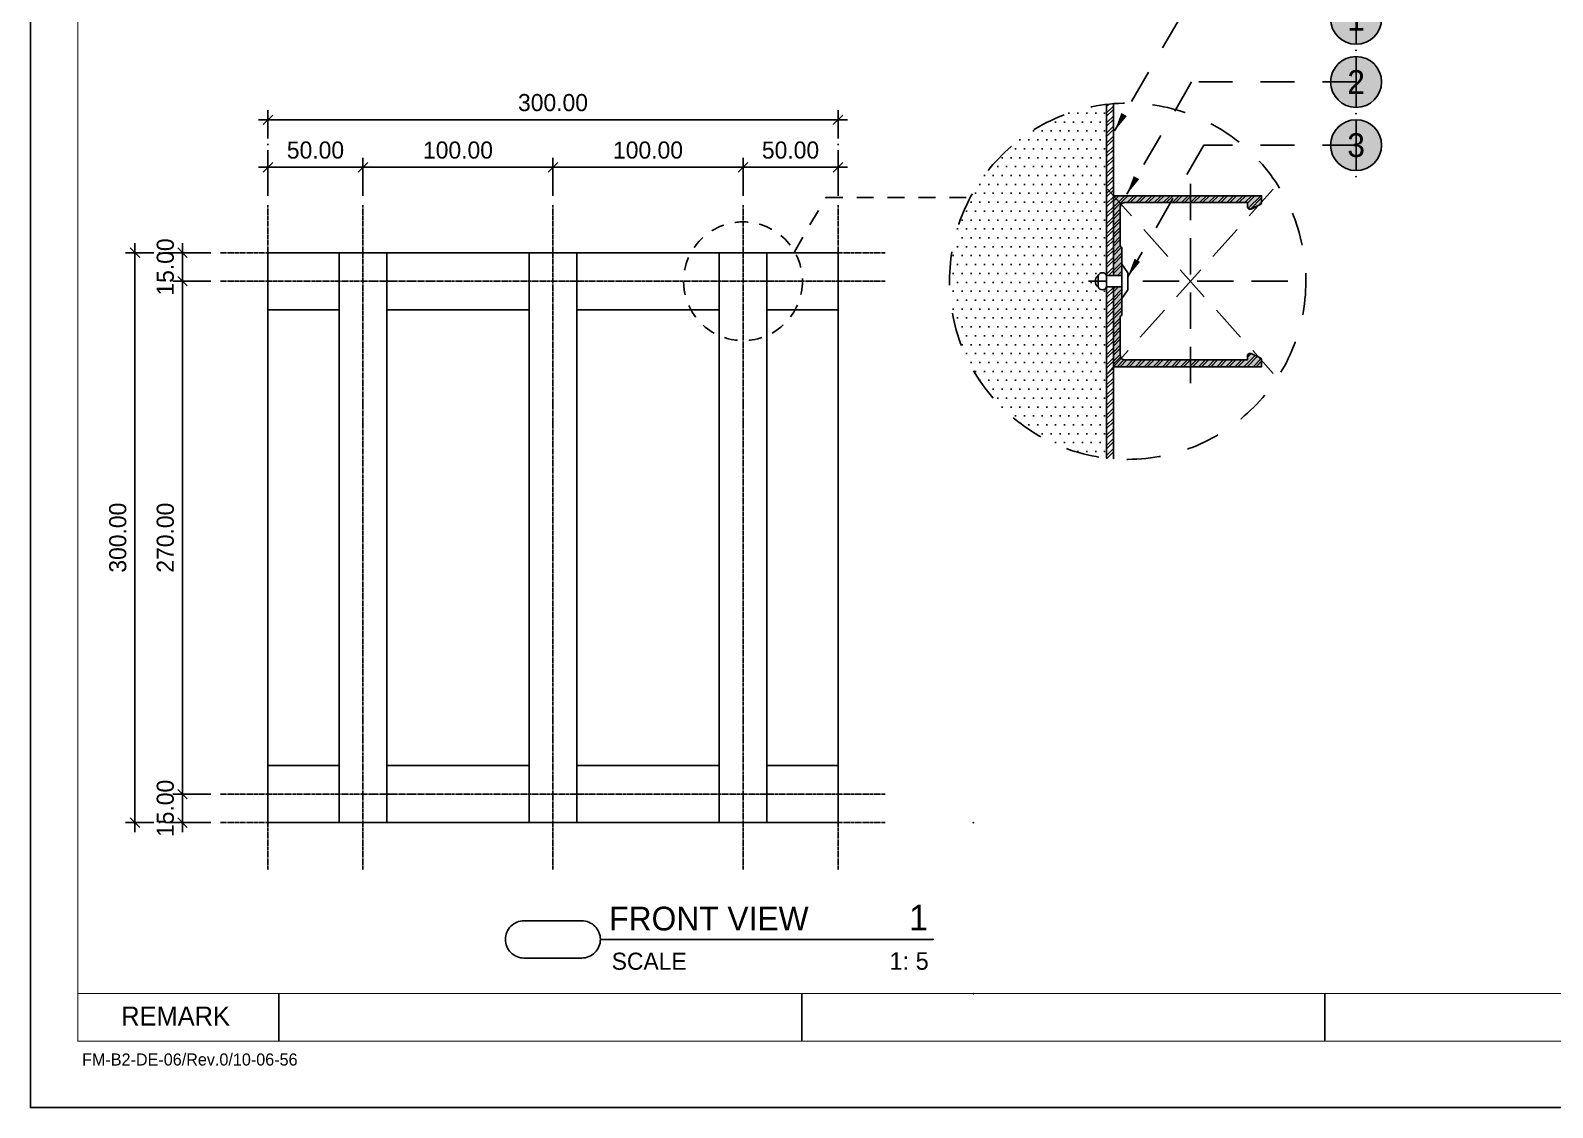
# Model space of a CAD drawing. Header units: millimetres. Extents: x -244126 to 368105, y -173968 to 259060.
# Drawn here: x -9482 to -8681, y 36859 to 37426 of the extents above; entities that cross this region are included whole.
import ezdxf
from ezdxf.enums import TextEntityAlignment as Align

# ---------------------------------------------------------------- set-up
doc = ezdxf.new("R2010")
doc.units = ezdxf.units.MM
doc.header["$MEASUREMENT"] = 0
for name, pattern in [('005_GG_TA_LINE', [13.75, 5, -1.25, 1.25, -1.25, 5]), ('ACAD_ISO04W100', [30, 24, -3, 0, -3]), ('BORDER2', [22.225, 6.35, -3.175, 6.35, -3.175, 0, -3.175]), ('CENTER', [2, 1.25, -0.25, 0.25, -0.25]), ('HIDDEN', [9.525, 6.35, -3.175]), ('TA_GL_000.00010', [0.000275, 0.0001, -2.5e-05, 2.5e-05, -2.5e-05, 0.0001]), ('TA_HL_001.00', [6.5, 3.55, -2.95]), ('TA_HL_002.00', [13, 7.1, -5.9]), ('TA_HL_003.00000', [19.5, 10.65, -8.85]), ('TA_HL_005.00000', [32.5, 17.75, -14.75])]:
    doc.linetypes.add(name, pattern=pattern)
for name, color, linetype in [('000 - D I M', 6, 'Continuous'), ('000 - GRID', 8, 'CENTER'), ('000 - H A T C H', 8, 'Continuous'), ('000 - H I D D E N', 7, 'Continuous'), ('000 - L I N E 0.1', 1, 'Continuous'), ('000 - SYMBOL CON', 1, 'Continuous'), ('000 - T E X T', 4, 'Continuous'), ('000 - TITLEBLOCK', 4, 'Continuous'), ('000 - WIPEOUT', 250, 'Continuous'), ('001 - ASCESSORIES', 1, 'Continuous'), ('002 - STRUCTURAL STEEL', 4, 'Continuous'), ('A04_TUBE SERIES', 7, 'Continuous')]:
    doc.layers.add(name, color=color, linetype=linetype)
doc.styles.add('BROWALLIA', font='BrowalliaUPC.ttf')
doc.styles.add('century gothic111111', font='CordiaUPC.ttf')
doc.styles.add('Cetury Gothic', font='GOTHIC.TTF')
doc.styles.add('CORDIA', font='cordia.shx')
doc.styles.add('MtXpl_BrowalliaUPC', font='BrowalliaUPC.ttf')
doc.styles.add('TA', font='Cordia New.ttf', dxfattribs={"height": 4.5})
doc.dimstyles.new('DIM E-E', dxfattribs={"dimscale": 2, "dimtxt": 0.18, "dimasz": 0.1, "dimexe": 0.1, "dimexo": 0.1, "dimgap": 0.09, "dimtad": 1, "dimtoh": 1, "dimzin": 0, "dimdsep": 46, "dimtxsty": 'CORDIA', "dimblk": 'OBLIQUE', "dimcen": 0.1, "dimdle": 0.1, "dimclrd": 40, "dimclre": 140, "dimclrt": 3, "dimadec": 0, "dimazin": 0, "dimtfac": 1, "dimtix": 1, "dimtmove": 2, "dimatfit": 3, "dimfxl": 1, "dimtolj": 1, "dimtzin": 0, "dimarcsym": 0})

# ---------------------------------------------------------------- blocks, each defined once
blk = doc.blocks.new('*U746')
at = {"color": 0}
blk.add_wipeout([(-150, 15), (150, 15), (150, -15), (-150, -15)], dxfattribs=at).dxf.layer = '000 - WIPEOUT'
at = {"layer": '002 - STRUCTURAL STEEL', "color": 0, "linetype": 'ByBlock'}
blk.add_lwpolyline([(-150, 15), (150, 15), (150, -15), (-150, -15)], close=True, dxfattribs=at)
blk = doc.blocks.new('*U970')
at = {"color": 0}
blk.add_wipeout([(-12.5, 300), (12.5, 300), (12.5, 0), (-12.5, 0)], dxfattribs=at).dxf.layer = '000 - WIPEOUT'
at = {"layer": '002 - STRUCTURAL STEEL', "color": 0, "linetype": 'ByBlock'}
blk.add_lwpolyline([(-12.5, 300), (12.5, 300), (12.5, 0), (-12.5, 0)], close=True, dxfattribs=at)
blk = doc.blocks.new('_Oblique')
at = {"color": 0, "linetype": 'ByBlock', "lineweight": -2}
blk.add_line((-0.5, -0.5), (0.5, 0.5), dxfattribs=at)
blk = doc.blocks.new('*D3248')
at = {"layer": '000 - D I M', "color": 40, "lineweight": -2, "transparency": 16777216}
blk.add_line((-9361.94, 37354.28), (-9301.94, 37354.28), dxfattribs=at)
at = {"layer": '000 - D I M', "color": 140, "linetype": 'ACAD_ISO04W100', "lineweight": -2, "transparency": 16777216}
for p, q in [((-9356.94, 37339.28), (-9356.94, 37359.28)), ((-9306.94, 37339.28), (-9306.94, 37359.28))]:
    blk.add_line(p, q, dxfattribs=at)
at = {"layer": 'Defpoints', "color": 0, "transparency": 16777216}
for p in [(-9306.94, 37354.28), (-9356.94, 37334.28), (-9306.94, 37334.28)]:
    blk.add_point(p, dxfattribs=at)
at = {"layer": '000 - D I M', "color": 40, "lineweight": -2, "transparency": 16777216, "xscale": 5, "yscale": 5, "zscale": 5, "rotation": 180}
blk.add_blockref('_Oblique', (-9356.94, 37354.28), dxfattribs=at)
at = {"layer": '000 - D I M', "color": 40, "lineweight": -2, "transparency": 16777216, "xscale": 5, "yscale": 5, "zscale": 5}
blk.add_blockref('_Oblique', (-9306.94, 37354.28), dxfattribs=at)
at = {"layer": '000 - D I M', "color": 3, "transparency": 16777216, "insert": (-9331.94, 37363.28), "char_height": 9, "attachment_point": 5, "style": 'CORDIA'}
blk.add_mtext('\\A1;50.00', dxfattribs=at)
blk = doc.blocks.new('*D3249')
at = {"layer": '000 - D I M', "color": 40, "lineweight": -2, "transparency": 16777216}
blk.add_line((-9311.94, 37354.28), (-9201.94, 37354.28), dxfattribs=at)
at = {"layer": '000 - D I M', "color": 140, "linetype": 'ACAD_ISO04W100', "lineweight": -2, "transparency": 16777216}
for p, q in [((-9306.94, 37339.28), (-9306.94, 37359.28)), ((-9206.94, 37339.28), (-9206.94, 37359.28))]:
    blk.add_line(p, q, dxfattribs=at)
at = {"layer": 'Defpoints', "color": 0, "transparency": 16777216}
for p in [(-9206.94, 37354.28), (-9306.94, 37334.28), (-9206.94, 37334.28)]:
    blk.add_point(p, dxfattribs=at)
at = {"layer": '000 - D I M', "color": 40, "lineweight": -2, "transparency": 16777216, "xscale": 5, "yscale": 5, "zscale": 5, "rotation": 180}
blk.add_blockref('_Oblique', (-9306.94, 37354.28), dxfattribs=at)
at = {"layer": '000 - D I M', "color": 40, "lineweight": -2, "transparency": 16777216, "xscale": 5, "yscale": 5, "zscale": 5}
blk.add_blockref('_Oblique', (-9206.94, 37354.28), dxfattribs=at)
at = {"layer": '000 - D I M', "color": 3, "transparency": 16777216, "insert": (-9256.94, 37363.28), "char_height": 9, "attachment_point": 5, "style": 'CORDIA'}
blk.add_mtext('\\A1;100.00', dxfattribs=at)
blk = doc.blocks.new('*D3250')
at = {"layer": '000 - D I M', "color": 40, "lineweight": -2, "transparency": 16777216}
blk.add_line((-9211.94, 37354.28), (-9101.94, 37354.28), dxfattribs=at)
at = {"layer": '000 - D I M', "color": 140, "linetype": 'ACAD_ISO04W100', "lineweight": -2, "transparency": 16777216}
for p, q in [((-9206.94, 37339.28), (-9206.94, 37359.28)), ((-9106.94, 37339.28), (-9106.94, 37359.28))]:
    blk.add_line(p, q, dxfattribs=at)
at = {"layer": 'Defpoints', "color": 0, "transparency": 16777216}
for p in [(-9106.94, 37354.28), (-9206.94, 37334.28), (-9106.94, 37334.28)]:
    blk.add_point(p, dxfattribs=at)
at = {"layer": '000 - D I M', "color": 40, "lineweight": -2, "transparency": 16777216, "xscale": 5, "yscale": 5, "zscale": 5, "rotation": 180}
blk.add_blockref('_Oblique', (-9206.94, 37354.28), dxfattribs=at)
at = {"layer": '000 - D I M', "color": 40, "lineweight": -2, "transparency": 16777216, "xscale": 5, "yscale": 5, "zscale": 5}
blk.add_blockref('_Oblique', (-9106.94, 37354.28), dxfattribs=at)
at = {"layer": '000 - D I M', "color": 3, "transparency": 16777216, "insert": (-9156.94, 37363.28), "char_height": 9, "attachment_point": 5, "style": 'CORDIA'}
blk.add_mtext('\\A1;100.00', dxfattribs=at)
blk = doc.blocks.new('*D3251')
at = {"layer": '000 - D I M', "color": 40, "lineweight": -2, "transparency": 16777216}
blk.add_line((-9111.94, 37354.28), (-9051.94, 37354.28), dxfattribs=at)
at = {"layer": '000 - D I M', "color": 140, "linetype": 'ACAD_ISO04W100', "lineweight": -2, "transparency": 16777216}
for p, q in [((-9106.94, 37339.28), (-9106.94, 37359.28)), ((-9056.94, 37339.28), (-9056.94, 37359.28))]:
    blk.add_line(p, q, dxfattribs=at)
at = {"layer": 'Defpoints', "color": 0, "transparency": 16777216}
for p in [(-9056.94, 37354.28), (-9106.94, 37334.28), (-9056.94, 37334.28)]:
    blk.add_point(p, dxfattribs=at)
at = {"layer": '000 - D I M', "color": 40, "lineweight": -2, "transparency": 16777216, "xscale": 5, "yscale": 5, "zscale": 5, "rotation": 180}
blk.add_blockref('_Oblique', (-9106.94, 37354.28), dxfattribs=at)
at = {"layer": '000 - D I M', "color": 40, "lineweight": -2, "transparency": 16777216, "xscale": 5, "yscale": 5, "zscale": 5}
blk.add_blockref('_Oblique', (-9056.94, 37354.28), dxfattribs=at)
at = {"layer": '000 - D I M', "color": 3, "transparency": 16777216, "insert": (-9081.94, 37363.28), "char_height": 9, "attachment_point": 5, "style": 'CORDIA'}
blk.add_mtext('\\A1;50.00', dxfattribs=at)
blk = doc.blocks.new('*D3252')
at = {"layer": '000 - D I M', "color": 40, "lineweight": -2, "transparency": 16777216}
for p, q in [((-9401.94, 37309.28), (-9401.94, 37314.28)), ((-9401.94, 37309.28), (-9401.94, 37294.28)), ((-9401.94, 37294.28), (-9401.94, 37289.28))]:
    blk.add_line(p, q, dxfattribs=at)
at = {"layer": '000 - D I M', "color": 140, "linetype": 'ACAD_ISO04W100', "lineweight": -2, "transparency": 16777216}
for p, q in [((-9386.94, 37309.28), (-9406.94, 37309.28)), ((-9386.94, 37294.28), (-9406.94, 37294.28))]:
    blk.add_line(p, q, dxfattribs=at)
at = {"layer": 'Defpoints', "color": 0, "transparency": 16777216}
for p in [(-9381.94, 37309.28), (-9401.94, 37294.28), (-9381.94, 37294.28)]:
    blk.add_point(p, dxfattribs=at)
at = {"layer": '000 - D I M', "color": 40, "lineweight": -2, "transparency": 16777216, "xscale": 5, "yscale": 5, "zscale": 5}
for p, rotation in [((-9401.94, 37309.28), 270), ((-9401.94, 37294.28), 90)]:
    blk.add_blockref('_Oblique', p, dxfattribs=dict(at, rotation=rotation))
at = {"layer": '000 - D I M', "color": 3, "transparency": 16777216, "insert": (-9410.94, 37301.78), "char_height": 9, "attachment_point": 5, "rotation": 90, "style": 'CORDIA'}
blk.add_mtext('\\A1;15.00', dxfattribs=at)
blk = doc.blocks.new('*D3253')
at = {"layer": '000 - D I M', "color": 40, "lineweight": -2, "transparency": 16777216}
blk.add_line((-9401.94, 37299.28), (-9401.94, 37019.28), dxfattribs=at)
at = {"layer": '000 - D I M', "color": 140, "linetype": 'ACAD_ISO04W100', "lineweight": -2, "transparency": 16777216}
for p, q in [((-9386.94, 37294.28), (-9406.94, 37294.28)), ((-9386.94, 37024.28), (-9406.94, 37024.28))]:
    blk.add_line(p, q, dxfattribs=at)
at = {"layer": 'Defpoints', "color": 0, "transparency": 16777216}
for p in [(-9381.94, 37294.28), (-9401.94, 37024.28), (-9381.94, 37024.28)]:
    blk.add_point(p, dxfattribs=at)
at = {"layer": '000 - D I M', "color": 40, "lineweight": -2, "transparency": 16777216, "xscale": 5, "yscale": 5, "zscale": 5}
for p, rotation in [((-9401.94, 37294.28), 90), ((-9401.94, 37024.28), 270)]:
    blk.add_blockref('_Oblique', p, dxfattribs=dict(at, rotation=rotation))
at = {"layer": '000 - D I M', "color": 3, "transparency": 16777216, "insert": (-9410.94, 37159.28), "char_height": 9, "attachment_point": 5, "rotation": 90, "style": 'CORDIA'}
blk.add_mtext('\\A1;270.00', dxfattribs=at)
blk = doc.blocks.new('*D3254')
at = {"layer": '000 - D I M', "color": 140, "linetype": 'ACAD_ISO04W100', "lineweight": -2, "transparency": 16777216}
for p, q in [((-9386.94, 37024.28), (-9406.94, 37024.28)), ((-9386.94, 37009.28), (-9406.94, 37009.28))]:
    blk.add_line(p, q, dxfattribs=at)
at = {"layer": '000 - D I M', "color": 40, "lineweight": -2, "transparency": 16777216}
for p, q in [((-9401.94, 37024.28), (-9401.94, 37029.28)), ((-9401.94, 37024.28), (-9401.94, 37009.28)), ((-9401.94, 37009.28), (-9401.94, 37004.28))]:
    blk.add_line(p, q, dxfattribs=at)
at = {"layer": 'Defpoints', "color": 0, "transparency": 16777216}
for p in [(-9381.94, 37024.28), (-9401.94, 37009.28), (-9381.94, 37009.28)]:
    blk.add_point(p, dxfattribs=at)
at = {"layer": '000 - D I M', "color": 40, "lineweight": -2, "transparency": 16777216, "xscale": 5, "yscale": 5, "zscale": 5}
for p, rotation in [((-9401.94, 37024.28), 270), ((-9401.94, 37009.28), 90)]:
    blk.add_blockref('_Oblique', p, dxfattribs=dict(at, rotation=rotation))
at = {"layer": '000 - D I M', "color": 3, "transparency": 16777216, "insert": (-9410.94, 37016.78), "char_height": 9, "attachment_point": 5, "rotation": 90, "style": 'CORDIA'}
blk.add_mtext('\\A1;15.00', dxfattribs=at)
blk = doc.blocks.new('*D3255')
at = {"layer": '000 - D I M', "color": 140, "linetype": 'ACAD_ISO04W100', "lineweight": -2, "transparency": 16777216}
for p, q in [((-9356.94, 37339.28), (-9356.94, 37384.28)), ((-9056.94, 37339.28), (-9056.94, 37384.28))]:
    blk.add_line(p, q, dxfattribs=at)
at = {"layer": '000 - D I M', "color": 40, "lineweight": -2, "transparency": 16777216}
blk.add_line((-9361.94, 37379.28), (-9051.94, 37379.28), dxfattribs=at)
at = {"layer": 'Defpoints', "color": 0, "transparency": 16777216}
for p in [(-9056.94, 37379.28), (-9356.94, 37334.28), (-9056.94, 37334.28)]:
    blk.add_point(p, dxfattribs=at)
at = {"layer": '000 - D I M', "color": 40, "lineweight": -2, "transparency": 16777216, "xscale": 5, "yscale": 5, "zscale": 5, "rotation": 180}
blk.add_blockref('_Oblique', (-9356.94, 37379.28), dxfattribs=at)
at = {"layer": '000 - D I M', "color": 40, "lineweight": -2, "transparency": 16777216, "xscale": 5, "yscale": 5, "zscale": 5}
blk.add_blockref('_Oblique', (-9056.94, 37379.28), dxfattribs=at)
at = {"layer": '000 - D I M', "color": 3, "transparency": 16777216, "insert": (-9206.94, 37388.28), "char_height": 9, "attachment_point": 5, "style": 'CORDIA'}
blk.add_mtext('\\A1;300.00', dxfattribs=at)
blk = doc.blocks.new('*D3256')
at = {"layer": '000 - D I M', "color": 40, "lineweight": -2, "transparency": 16777216}
blk.add_line((-9426.94, 37314.28), (-9426.94, 37004.28), dxfattribs=at)
at = {"layer": '000 - D I M', "color": 140, "linetype": 'ACAD_ISO04W100', "lineweight": -2, "transparency": 16777216}
for p, q in [((-9386.94, 37309.28), (-9431.94, 37309.28)), ((-9386.94, 37009.28), (-9431.94, 37009.28))]:
    blk.add_line(p, q, dxfattribs=at)
at = {"layer": 'Defpoints', "color": 0, "transparency": 16777216}
for p in [(-9381.94, 37309.28), (-9426.94, 37009.28), (-9381.94, 37009.28)]:
    blk.add_point(p, dxfattribs=at)
at = {"layer": '000 - D I M', "color": 40, "lineweight": -2, "transparency": 16777216, "xscale": 5, "yscale": 5, "zscale": 5}
for p, rotation in [((-9426.94, 37309.28), 90), ((-9426.94, 37009.28), 270)]:
    blk.add_blockref('_Oblique', p, dxfattribs=dict(at, rotation=rotation))
at = {"layer": '000 - D I M', "color": 3, "transparency": 16777216, "insert": (-9435.94, 37159.28), "char_height": 9, "attachment_point": 5, "rotation": 90, "style": 'CORDIA'}
blk.add_mtext('\\A1;300.00', dxfattribs=at)
blk = doc.blocks.new('A$Cfd196da9')
at = {"color": 0, "linetype": 'ByBlock', "const_width": 0.1}
blk.add_lwpolyline([(-143.5, -98), (96.5, -98), (96.5, 99), (-143.5, 99)], close=True, dxfattribs=at)
blk = doc.blocks.new('*U1674')
at = {"linetype": '005_GG_TA_LINE'}
blk.add_point((125, 150), dxfattribs=at)
at = {"layer": '000 - L I N E 0.1', "color": 21, "linetype": 'Continuous'}
blk.add_lwpolyline([(0, 35.6), (0, 0), (35.6, 0)], dxfattribs=at)
at = {"layer": '000 - T E X T', "color": 3}
for p, q in [((130.74, 60), (130.74, 35)), ((405.94, 35), (405.94, 60)), ((681.14, 35), (681.14, 60))]:
    blk.add_line(p, q, dxfattribs=at)
at = {"layer": '000 - T E X T', "color": 3, "const_width": 0.5}
blk.add_lwpolyline([(25, 60), (1225, 60)], dxfattribs=at)
at = {"layer": '000 - TITLEBLOCK', "color": 250}
blk.add_lwpolyline([(0, 0), (1485, 0), (1485, 1050), (0, 1050)], close=True, dxfattribs=at)
at = {"layer": '000 - T E X T', "color": 3, "xscale": 5, "yscale": 5, "zscale": 5}
blk.add_blockref('A$Cfd196da9', (742.5, 525), dxfattribs=at)
at = {"color": 4, "insert": (47.79, 53.2), "char_height": 10, "width": 570.6175, "attachment_point": 1, "style": 'BROWALLIA'}
blk.add_mtext('{\\fCentury Gothic|b0|i0|c0|p34;REMARK}', dxfattribs=at)
at = {"color": 4, "style": 'TA'}
blk.add_attdef('PAPER_SIZE', text='', height=6.25, dxfattribs=at).set_placement((1421.5, 24.94), align=Align.MIDDLE_RIGHT)
blk.add_attdef('SCALE_SIZE', text='', height=6.25, dxfattribs=at).set_placement((1433.78, 25.07), align=Align.MIDDLE_LEFT)
at = {"layer": '000 - H A T C H', "color": 4, "insert": (27.18, 28.49), "char_height": 6.3569, "attachment_point": 1, "style": 'century gothic111111'}
blk.add_mtext('FM-B2-DE-06/Rev.0/10-06-56', dxfattribs=at)
at = {"layer": '000 - T E X T', "color": 250, "style": 'TA'}
for tag, height, p in [('SUPERLINK', 5, (43.16, 1039.41)), ('NAMEFILE', 5, (43.16, 1029.41)), ('SC', 100, (8.41, 938.03))]:
    blk.add_attdef(tag, text='', height=height, dxfattribs=at).set_placement(p, align=Align.MIDDLE_LEFT)
at = {"layer": '000 - T E X T', "color": 4, "style": 'TA'}
for tag, height, p in [('NAME_JOB_1', 5, (1309.16, 845.63)), ('NAME_JOB_2', 5, (1309.16, 834.72)), ('NAME_PROJECT_1', 7.5, (1234.52, 797.42)), ('NAME_PROJECT_2', 7.5, (1234.52, 778.92)), ('NAME_PROJECT_3', 7.5, (1234.52, 760.42)), ('CODE_VALUE_1', 4.75, (1302.87, 722.8)), ('CODE_VALUE_2', 4.75, (1302.87, 707.8)), ('PART_NAME_VALUE_1', 4.75, (1302.87, 689.69)), ('PART_NAME_VALUE_2', 4.75, (1302.87, 674.69)), ('PART_NAME_VALUE_3', 4.75, (1302.87, 659.69)), ('MATTERIAL_VALUE_1', 9, (1304.89, 642.26)), ('SPEC_VALUE', 9, (1304.89, 621.71)), ('THICKNESS_VALUE', 9, (1304.89, 601.32)), ('COATING_VALUE_1', 9, (1304.89, 581.25)), ('COATING_VALUE_2', 9, (1304.89, 561.18)), ('NAME_TITLE_1', 6, (1236.27, 194.04)), ('NAME_TITLE_2', 6, (1236.27, 177.39)), ('NAME_TITLE_3', 6, (1236.27, 160.74)), ('DRAWING_NO1', 6, (1236.53, 82.29)), ('DRAWING_NO2', 6, (1236.53, 62.29))]:
    blk.add_attdef(tag, text='', height=height, dxfattribs=at).set_placement(p, align=Align.MIDDLE_LEFT)
for tag, p in [('NAME_DAFT', (1383.53, 340.54)), ('NAME_CHECKED', (1383.53, 306.49)), ('NAME_DESIGNER', (1383.53, 273.03)), ('NAME_DESIGN_MGR', (1383.53, 237.79))]:
    blk.add_attdef(tag, text='', height=9, dxfattribs=at).set_placement(p, align=Align.MIDDLE_CENTER)
for tag, p, height in [('REV', (1383.82, 125.62), 9.38), ('NAME_REMARK', (138.21, 43.26), 10)]:
    blk.add_attdef(tag, p, '', height=height, dxfattribs=at)
at = {"layer": '000 - T E X T', "color": 4, "style": 'Cetury Gothic'}
for tag, p in [('SHEET_NO.', (1403.95, 84.99)), ('TOTAL_SHEET_NO.', (1402.41, 44.1))]:
    blk.add_attdef(tag, text='', height=9, dxfattribs=at).set_placement(p, align=Align.CENTER)
blk = doc.blocks.new('*U982')
at = {"layer": '000 - H A T C H', "linetype": '005_GG_TA_LINE'}
h = blk.add_hatch(color=250, dxfattribs=at)
h.dxf.hatch_style = 1
h.paths.add_polyline_path([(-13.5, -15), (12.5, -15), (12.5, -13.78, 0.284155), (12.33, -13.51), (10.69, -12.69, 0.535185), (10, -13.15), (10, -13.8), (-11.5, -13.8, -0.414214), (-12.3, -13), (-12.3, -6.3, -0.267949), (-12.15, -6.04, 0.267949), (-12, -5.78), (-12, 5), (-12, 5.78, 0.267949), (-12.15, 6.04, -0.267949), (-12.3, 6.3), (-12.3, 13, -0.414214), (-11.5, 13.8), (10, 13.8), (10, 13.15, 0.580134), (10.75, 12.72), (12.33, 13.51, 0.284155), (12.5, 13.78), (12.5, 15), (-13.5, 15)])
at = {"layer": '000 - H I D D E N'}
h = blk.add_hatch(dxfattribs=at)
h.set_pattern_fill('ANSI32', color=8, scale=3)
h.paths.add_polyline_path([(-13.5, -15), (12.5, -15), (12.5, -13.78, 0.284155), (12.33, -13.51), (10.69, -12.69, 0.535185), (10, -13.15), (10, -13.8), (-11.5, -13.8, -0.414214), (-12.3, -13), (-12.3, -6.3, -0.267949), (-12.15, -6.04, 0.267949), (-12, -5.78), (-12, 5), (-12, 5.78, 0.267949), (-12.15, 6.04, -0.267949), (-12.3, 6.3), (-12.3, 13, -0.414214), (-11.5, 13.8), (10, 13.8), (10, 13.15, 0.535185), (10.69, 12.69), (12.33, 13.51, 0.284155), (12.5, 13.78), (12.5, 15), (-13.5, 15)])
at = {"color": 3}
blk.add_lwpolyline([(-13.5, -15), (12.5, -15), (12.5, -13.78, 0.284155), (12.33, -13.51), (10.69, -12.69, 0.535185), (10, -13.15), (10, -13.8), (-11.5, -13.8, -0.414214), (-12.3, -13), (-12.3, -6.3, -0.267949), (-12.15, -6.04, 0.267949), (-12, -5.78), (-12, 5), (-12, 5.78, 0.267949), (-12.15, 6.04, -0.267949), (-12.3, 6.3), (-12.3, 13, -0.414214), (-11.5, 13.8), (10, 13.8), (10, 13.15, 0.580134), (10.75, 12.72), (12.33, 13.51, 0.284155), (12.5, 13.78), (12.5, 15), (-13.5, 15), (-13.5, -15)], format="xyb", close=True, dxfattribs=at)
blk.add_point((0, 0))
at = {"layer": '000 - H I D D E N', "color": 8, "linetype": 'HIDDEN'}
for p, q in [((14.55, 16.17), (-14.55, -16.17)), ((-14.55, 16.17), (14.55, -16.17)), ((0, -17.86), (0, 17.86)), ((-17.86, 0), (17.86, 0))]:
    blk.add_line(p, q, dxfattribs=at)
at = {"layer": '001 - ASCESSORIES', "color": 0}
blk.add_lwpolyline([(-12, 5), (-12, -5.78, -0.267949), (-12.15, -6.04, 0.267949), (-12.3, -6.3), (-12.3, -13, 0.414214), (-11.5, -13.8), (10, -13.8), (10, -13.15, -0.535185), (10.69, -12.69), (12.33, -13.51, -0.284155), (12.5, -13.78), (12.5, -15), (-13.5, -15), (-13.5, 15), (12.5, 15), (12.5, 13.78, -0.284155), (12.33, 13.51), (10.69, 12.69, -0.535185), (10, 13.15), (10, 13.8), (-11.5, 13.8, 0.414214), (-12.3, 13), (-12.3, 6.3, 0.267949), (-12.15, 6.04, -0.267949), (-12, 5.78), (-12, 0.3)], format="xyb", dxfattribs=at)
at = {"layer": '001 - ASCESSORIES', "color": 0, "linetype": '005_GG_TA_LINE'}
blk.add_lwpolyline([(-13.5, -15), (12.5, -15), (12.5, -13.78, 0.284155), (12.33, -13.51), (10.69, -12.69, 0.535185), (10, -13.15), (10, -13.8), (-11.5, -13.8, -0.414214), (-12.3, -13), (-12.3, -6.3, -0.267949), (-12.15, -6.04, 0.267949), (-12, -5.78), (-12, 5), (-12, 5.78, 0.267949), (-12.15, 6.04, -0.267949), (-12.3, 6.3), (-12.3, 13, -0.414214), (-11.5, 13.8), (10, 13.8), (10, 13.15, 0.535185), (10.69, 12.69), (12.33, 13.51, 0.284155), (12.5, 13.78), (12.5, 15), (-13.5, 15), (-13.5, -15)], format="xyb", close=True, dxfattribs=at)
blk = doc.blocks.new('000 - ARROW FOR SYMBOL')
at = {"layer": '000 - SYMBOL CON', "color": 0, "linetype": 'HIDDEN'}
blk.add_solid([(1.29, 1.57), (0, 0), (0.71, 1.9)], dxfattribs=at)
blk = doc.blocks.new('*U987')
h = blk.add_hatch(color=250)
h.dxf.hatch_style = 1
edge = h.paths.add_edge_path()
edge.add_arc((0, 0), 2.68, 0, 360)
for p in [(0, 3.33), (0, -3.33)]:
    blk.add_point(p)
at = {"layer": '000 - SYMBOL CON', "color": 0, "linetype": 'ByBlock'}
for points in [[(0, 0), (-18.6, 0), (-25.42, -11.81)], [(-18.6, 0), (-18.6, 0), (-25.42, -11.81)]]:
    blk.add_lwpolyline(points, dxfattribs=at)
at = {"layer": '000 - SYMBOL CON', "color": 2}
blk.add_circle((0, 0), 2.68, dxfattribs=at)
at = {"layer": 'Defpoints', "color": 250}
blk.add_line((0, -2.68), (0, 2.68), dxfattribs=at)
at = {"layer": '000 - SYMBOL CON', "color": 0}
blk.add_blockref('000 - ARROW FOR SYMBOL', (-25.42, -11.81), dxfattribs=at)
blk.add_blockref('000 - ARROW FOR SYMBOL', (-25.42, -11.81), dxfattribs=at)
at = {"layer": '000 - T E X T', "style": 'BROWALLIA'}
blk.add_attdef('NO.CODE', text='', height=2.5, dxfattribs=at).set_placement((0, 0), align=Align.MIDDLE_CENTER)
blk = doc.blocks.new('*U992')
h = blk.add_hatch(color=250)
h.dxf.hatch_style = 1
edge = h.paths.add_edge_path()
edge.add_arc((0, 0), 2.68, 0, 360)
for p in [(0, 3.33), (0, -3.33)]:
    blk.add_point(p)
at = {"layer": '000 - SYMBOL CON', "color": 0, "linetype": 'ByBlock'}
for points in [[(0, 0), (-17.31, 0), (-24.12, -11.81)], [(-17.31, 0), (-17.31, 0), (-24.12, -11.81)]]:
    blk.add_lwpolyline(points, dxfattribs=at)
at = {"layer": '000 - SYMBOL CON', "color": 2}
blk.add_circle((0, 0), 2.68, dxfattribs=at)
at = {"layer": 'Defpoints', "color": 250}
blk.add_line((0, -2.68), (0, 2.68), dxfattribs=at)
at = {"layer": '000 - SYMBOL CON', "color": 0}
blk.add_blockref('000 - ARROW FOR SYMBOL', (-24.12, -11.81), dxfattribs=at)
blk.add_blockref('000 - ARROW FOR SYMBOL', (-24.12, -11.81), dxfattribs=at)
at = {"layer": '000 - T E X T', "style": 'BROWALLIA'}
blk.add_attdef('NO.CODE', text='', height=2.5, dxfattribs=at).set_placement((0, 0), align=Align.MIDDLE_CENTER)
blk = doc.blocks.new('*U983')
at = {"color": 0}
blk.add_wipeout([(-0.001, -0.0015), (-0.001, 0.0015), (0, 0.003), (0, -0.003)], dxfattribs=at).dxf.layer = '000 - WIPEOUT'
blk.add_wipeout([(0.0027, 0.001), (0.0027, -0.001), (0, -0.001), (0, 0.001)]).dxf.layer = '000 - WIPEOUT'
at = {"layer": '001 - ASCESSORIES', "color": 0}
for p, q in [((0.0027, 0.001), (0, 0.001)), ((0.0027, -0.001), (0, -0.001))]:
    blk.add_line(p, q, dxfattribs=at)
blk.add_lwpolyline([(-0.001, -0.0015), (-0.001, 0.0015), (0, 0.003), (0, -0.003)], close=True, dxfattribs=at)
blk.add_lwpolyline([(0.0042, -0.001), (0.0042, 0.001, -0.5), (0.0042, -0.001, -0.666667), (0.0027, -0.001), (0.0027, 0.001, -0.666667), (0.0042, 0.001)], format="xyb", dxfattribs=at)
blk = doc.blocks.new('*U993')
h = blk.add_hatch(color=250)
h.dxf.hatch_style = 1
edge = h.paths.add_edge_path()
edge.add_arc((0, 0), 2.68, 0, 360)
for p in [(0, 3.33), (0, -3.33)]:
    blk.add_point(p)
at = {"layer": '000 - SYMBOL CON', "color": 0, "linetype": 'ByBlock'}
for points in [[(0, 0), (-16.03, 0), (-24.03, -13.86)], [(-16.03, 0), (-16.03, 0), (-24.03, -13.86)]]:
    blk.add_lwpolyline(points, dxfattribs=at)
at = {"layer": '000 - SYMBOL CON', "color": 2}
blk.add_circle((0, 0), 2.68, dxfattribs=at)
at = {"layer": 'Defpoints', "color": 250}
blk.add_line((0, -2.68), (0, 2.68), dxfattribs=at)
at = {"layer": '000 - SYMBOL CON', "color": 0}
blk.add_blockref('000 - ARROW FOR SYMBOL', (-24.03, -13.86), dxfattribs=at)
blk.add_blockref('000 - ARROW FOR SYMBOL', (-24.03, -13.86), dxfattribs=at)
at = {"layer": '000 - T E X T', "style": 'BROWALLIA'}
blk.add_attdef('NO.CODE', text='', height=2.5, dxfattribs=at).set_placement((0, 0), align=Align.MIDDLE_CENTER)
blk = doc.blocks.new('*U864')
at = {"color": 4}
blk.add_line((-4.26, 5.7), (-39.26, 5.7), dxfattribs=at)
at = {"linetype": 'TA_GL_000.00010'}
blk.add_point((0, 18), dxfattribs=at)
for p in [(-4.26, 5.7), (0, 0)]:
    blk.add_point(p)
at = {"layer": '000 - SYMBOL CON', "color": 0, "linetype": 'ByBlock'}
blk.add_lwpolyline([(-47.3, 7.66, 0.414214), (-49.26, 5.7, 0.414214), (-47.3, 3.74), (-41.22, 3.74, 0.414214), (-39.26, 5.7, 0.414214), (-41.22, 7.66)], format="xyb", close=True, dxfattribs=at)
at = {"color": 4, "linetype": 'BORDER2', "style": 'Cetury Gothic'}
blk.add_text('SCALE', height=1.8, dxfattribs=at).set_placement((-38.07, 2.51))
at = {"color": 0, "style": 'TA'}
for tag, p in [('HEADING2', (-38.33, 10.65)), ('HEADING', (-38.33, 6.65))]:
    blk.add_attdef(tag, p, '', height=2.5, dxfattribs=at)
for tag, height, p in [('LO', 2.7, (-4.76, 6.65)), ('SC', 1.85, (-4.7, 2.51))]:
    blk.add_attdef(tag, text='', height=height, dxfattribs=at).set_placement(p, align=Align.RIGHT)
at = {"layer": '000 - T E X T', "color": 0, "style": 'MtXpl_BrowalliaUPC'}
blk.add_attdef('NO.CODE', text='', height=2, dxfattribs=at).set_placement((-44.26, 5.7), align=Align.MIDDLE_CENTER)
blk = doc.blocks.new('*U548')
at = {"color": 3}
blk.add_point((0, -300), dxfattribs=at)
at = {"layer": '000 - GRID', "color": 0, "linetype": 'ByBlock'}
blk.add_line((0, 25), (0, -325), dxfattribs=at)
at = {"layer": '000 - GRID', "color": 0}
blk.add_point((0, 0), dxfattribs=at)
at = {"style": 'TA', "flags": 1}
blk.add_attdef('LOCATION', (6, 6), '', height=4.5, dxfattribs=at)

msp = doc.modelspace()

# ---------------------------------------------------------------- hatches: boundary and pattern name
at = {"layer": '000 - H A T C H'}
h = msp.add_hatch(dxfattribs=at)
h.set_pattern_fill('DOTS', color=8, scale=75)
h.set_pattern_definition([(0, (3577.883, -74756.303), (2.34375, 4.6875), [0, -4.6875])])
h.paths.add_polyline_path([(-8915.6031, 37387.39782, 0.379875129), (-8998.27955, 37294.28063, 0.379875129), (-8915.6031, 37201.16343), (-8915.6031, 37291.28063, -0.666666669), (-8920.1031, 37291.28063, -0.5), (-8920.1031, 37297.28063, -0.666666668), (-8915.6031, 37297.28063)])
h = msp.add_hatch(dxfattribs=at)
h.set_pattern_fill('ANSI32', color=8, scale=10)
h.set_pattern_definition([(45, (-4747.1415, 0), (-2.65165043, 2.65165043), []), (45, (-4745.3737, 0), (-2.65165043, 2.65165043), [])])
h.paths.add_polyline_path([(-8915.6031, 37387.39782), (-8912.0031, 37387.39782), (-8912.0031, 37200.80457), (-8915.6031, 37200.80457)])

# ---------------------------------------------------------------- linework, layer by layer
at = {"layer": '000 - SYMBOL CON', "color": 2, "linetype": 'TA_HL_005.00000'}
msp.add_circle((-8904.5031, 37294.28063), 93.77645, dxfattribs=at)
at = {"layer": 'A04_TUBE SERIES', "color": 3}
for points in [[(-8915.6031, 37201.16343), (-8915.6031, 37387.39782)], [(-8912.0031, 37200.80457), (-8912.0031, 37387.75668)]]:
    msp.add_lwpolyline(points, dxfattribs=at)
msp.add_lwpolyline([(-9356.93983, 37009.28063), (-9056.93983, 37009.28063), (-9056.93983, 37309.28063), (-9356.93983, 37309.28063)], close=True, dxfattribs=at)

# ---------------------------------------------------------------- block references
at = {"layer": '000 - T E X T', "color": 2, "linetype": 'TA_HL_001.00', "ltscale": 2.5, "xscale": 5, "yscale": 5, "zscale": 5}
for name, p, values in [('*U987', (-8784.2834, 37432.44104), {'NO.CODE': '1'}), ('*U992', (-8784.2834, 37399.1849), {'NO.CODE': '2'})]:
    msp.add_blockref(name, p, dxfattribs=at).add_auto_attribs(values)
at = {"layer": 'A04_TUBE SERIES', "color": 3, "xscale": 3, "yscale": 3, "zscale": 3}
msp.add_blockref('*U982', (-8871.5031, 37294.28063), dxfattribs=at)

# ---------------------------------------------------------------- dimensions: what is measured, and where the dimension line sits
at = {"layer": '000 - D I M', "color": 3}
for base, p1, p2, picture, middle in [((-9056.93983, 37379.28063), (-9356.93983, 37334.28063), (-9056.93983, 37334.28063), '*D3255', (-9206.93983, 37388.28063)), ((-9306.93983, 37354.28063), (-9356.93983, 37334.28063), (-9306.93983, 37334.28063), '*D3248', (-9331.93983, 37363.28063)), ((-9206.93983, 37354.28063), (-9306.93983, 37334.28063), (-9206.93983, 37334.28063), '*D3249', (-9256.93983, 37363.28063)), ((-9106.93983, 37354.28063), (-9206.93983, 37334.28063), (-9106.93983, 37334.28063), '*D3250', (-9156.93983, 37363.28063)), ((-9056.93983, 37354.28063), (-9106.93983, 37334.28063), (-9056.93983, 37334.28063), '*D3251', (-9081.93983, 37363.28063))]:
    dim = msp.add_linear_dim(base=base, p1=p1, p2=p2, dimstyle='DIM E-E', override={"dimscale": 50}, dxfattribs=at)
    dim.commit()
    dim.dimension.update_dxf_attribs({"geometry": picture, "text_midpoint": middle})
for base, p1, p2, picture, middle in [((-9426.93983, 37009.28063), (-9381.93983, 37309.28063), (-9381.93983, 37009.28063), '*D3256', (-9435.93983, 37159.28063)), ((-9401.93983, 37294.28063), (-9381.93983, 37309.28063), (-9381.93983, 37294.28063), '*D3252', (-9410.93983, 37301.78063)), ((-9401.93983, 37024.28063), (-9381.93983, 37294.28063), (-9381.93983, 37024.28063), '*D3253', (-9410.93983, 37159.28063)), ((-9401.93983, 37009.28063), (-9381.93983, 37024.28063), (-9381.93983, 37009.28063), '*D3254', (-9410.93983, 37016.78063))]:
    dim = msp.add_linear_dim(base=base, p1=p1, p2=p2, angle=90, dimstyle='DIM E-E', override={"dimscale": 50}, dxfattribs=at)
    dim.commit()
    dim.dimension.update_dxf_attribs({"geometry": picture, "text_midpoint": middle})

# ---------------------------------------------------------------- next in the draw order: block references
at = {"layer": '001 - ASCESSORIES', "color": 1}
for p in [(-9206.93983, 37294.28063), (-9206.93983, 37024.28063)]:
    msp.add_blockref('*U746', p, dxfattribs=at)

# ---------------------------------------------------------------- next in the draw order: linework, layer by layer
at = {"layer": '000 - SYMBOL CON', "color": 2, "linetype": 'TA_HL_005.00000', "ltscale": 0.5}
msp.add_lwpolyline([(-9079.82249, 37309.82938), (-9063.31508, 37338.42106), (-8987.24151, 37338.42106)], dxfattribs=at)

# ---------------------------------------------------------------- next in the draw order: block references
at = {"layer": '000 - GRID'}
for p in [(-9356.93983, 37309.28063), (-9056.93983, 37309.28063)]:
    msp.add_blockref('*U548', p, dxfattribs=at)
at = {"layer": 'A04_TUBE SERIES', "color": 3}
for p in [(-9306.93983, 37009.28063), (-9206.93983, 37009.28063), (-9106.93983, 37009.28063)]:
    msp.add_blockref('*U970', p, dxfattribs=at)

# ---------------------------------------------------------------- next in the draw order: linework, layer by layer
at = {"layer": '000 - SYMBOL CON', "color": 2, "linetype": 'TA_HL_002.00'}
msp.add_circle((-9106.93983, 37294.28063), 31.25882, dxfattribs=at)

# ---------------------------------------------------------------- next in the draw order: block references
at = {"color": 2, "linetype": 'TA_HL_003.00000'}
msp.add_blockref('*U1674', (-9481.93983, 36859.28063), dxfattribs=at)
at = {"layer": '000 - GRID'}
for p in [(-9306.93983, 37309.28063), (-9206.93983, 37309.28063), (-9106.93983, 37309.28063)]:
    msp.add_blockref('*U548', p, dxfattribs=at)
at = {"layer": '000 - GRID', "rotation": 90}
for p in [(-9356.93983, 37309.28063), (-9356.93983, 37294.28063), (-9356.93983, 37024.28063), (-9356.93983, 37009.28063)]:
    msp.add_blockref('*U548', p, dxfattribs=at)
at = {"layer": '000 - T E X T', "xscale": 5, "yscale": 5, "zscale": 5}
msp.add_blockref('*U864', (-8985.69949, 36919.28063), dxfattribs=at).add_auto_attribs({'HEADING': 'FRONT VIEW', 'LO': '1', 'SC': '1: 5'})

# ---------------------------------------------------------------- next in the draw order: block references
at = {"layer": '001 - ASCESSORIES', "xscale": 3000, "yscale": 3000, "zscale": 3000, "rotation": 180}
msp.add_blockref('*U983', (-8907.5031, 37294.28063), dxfattribs=at)

# ---------------------------------------------------------------- next in the draw order: block references
at = {"layer": '000 - T E X T', "color": 2, "linetype": 'TA_HL_001.00', "ltscale": 2.5, "xscale": 5, "yscale": 5, "zscale": 5}
msp.add_blockref('*U993', (-8784.2834, 37365.92875), dxfattribs=at).add_auto_attribs({'NO.CODE': '3'})

doc.saveas('drawing.dxf')
